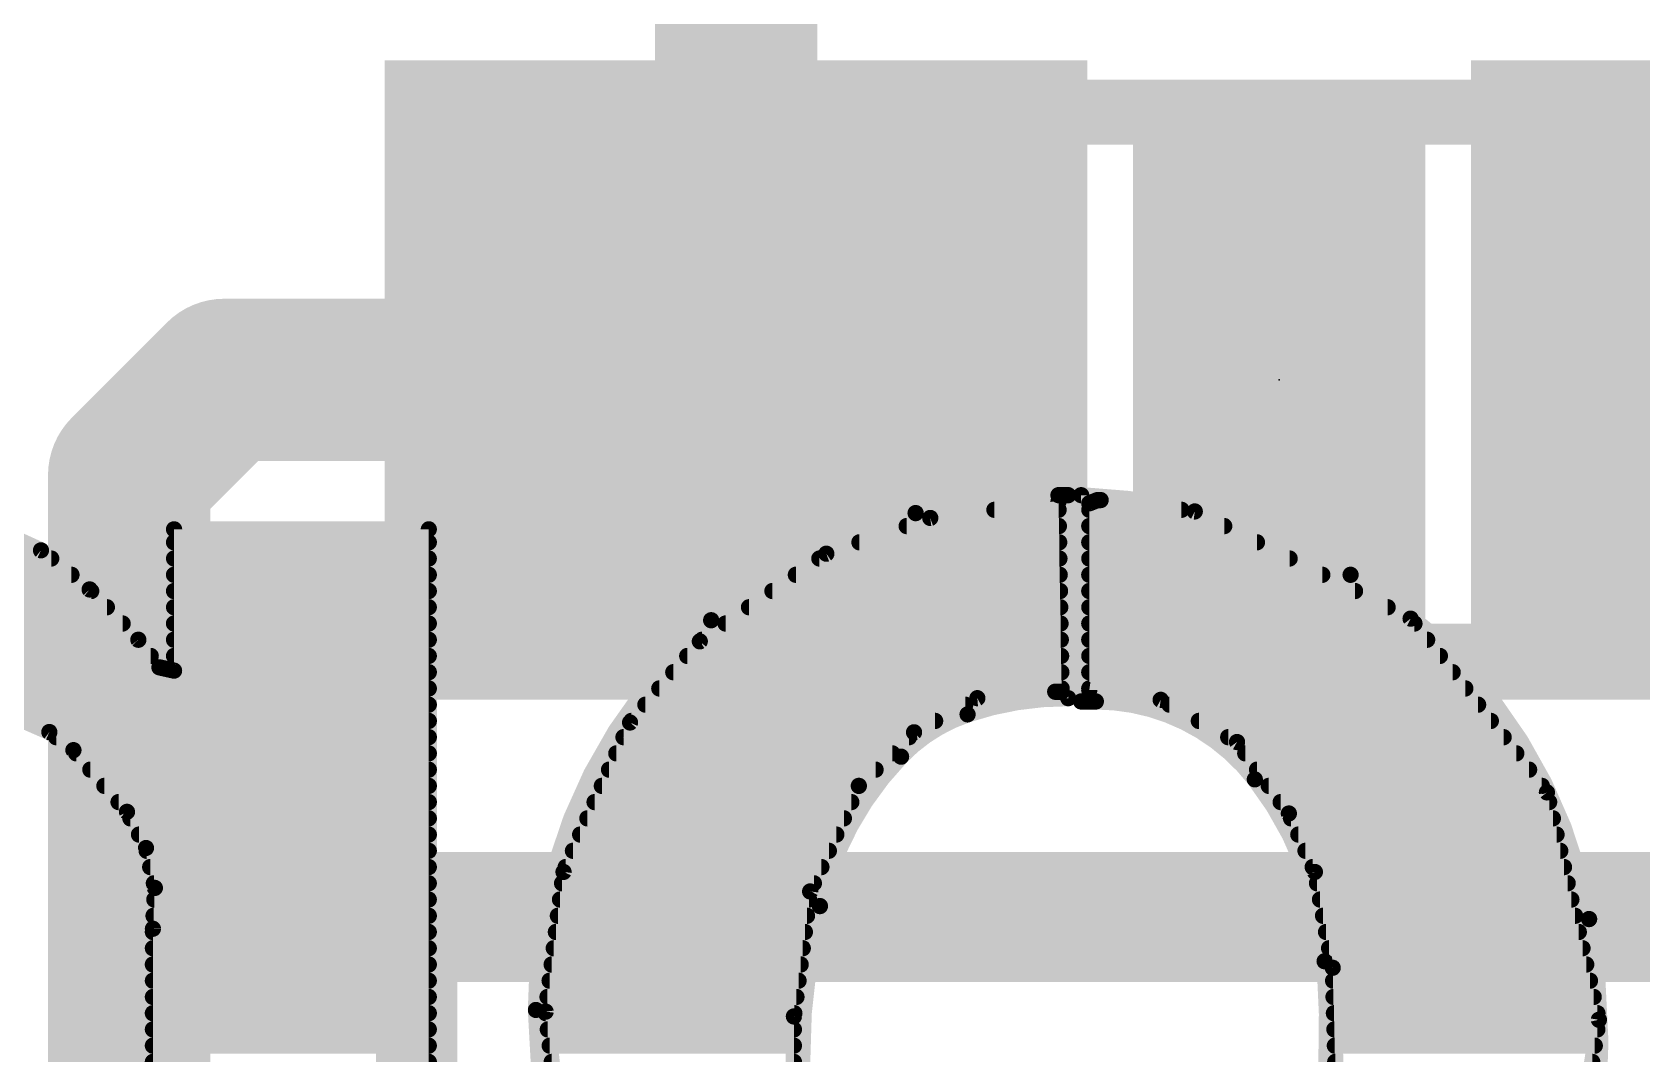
# Model space of a CAD drawing. Extents: x -57.1 to 21.7, y -10.2 to 39.5.
# Drawn here: x 3.128 to 5.648, y 17.996 to 19.594 of the extents above; entities that cross this region are included whole.
import ezdxf

# ---------------------------------------------------------------- set-up
doc = ezdxf.new("R2010")
doc.units = 0
for name, color, linetype in [('1', 12, 'CONTINUOUS'), ('21', 53, 'CONTINUOUS'), ('22', 53, 'CONTINUOUS'), ('23', 53, 'CONTINUOUS'), ('51', 53, 'CONTINUOUS')]:
    doc.layers.add(name, color=color, linetype=linetype)

# ---------------------------------------------------------------- blocks, each defined once
blk = doc.blocks.new('RECT')
blk.add_solid([(-0.5, -0.5), (0.5, -0.5), (-0.5, 0.5), (0.5, 0.5)])

msp = doc.modelspace()

# ---------------------------------------------------------------- linework, layer by layer
at = {"layer": '1', "const_width": 0.254}
for points in [[(4.23, 20.955), (4.23, 19.05)], [(3.28, 18.901), (3.429, 19.05)], [(3.429, 19.05), (4.23, 19.05)], [(3.28, 17.41), (3.28, 18.901)]]:
    msp.add_lwpolyline(points, dxfattribs=at)
at = {"layer": '1', "const_width": 0.127}
for points in [[(3.429, 19.1135, 1), (3.429, 18.9865)], [(3.4739, 19.0051, 1), (3.3841, 19.0949)], [(4.23, 18.9865, 1), (4.23, 19.1135)], [(4.1665, 19.05, 1), (4.2935, 19.05)], [(3.3435, 18.901, 1), (3.2165, 18.901)], [(3.2351, 18.9459, 1), (3.3249, 18.8561)]]:
    msp.add_lwpolyline(points, format="xyb", dxfattribs=at)
at = {"layer": '21', "const_width": 0.2032}
for points in [[(3.653, 18.137), (3.653, 18.21)], [(3.653, 18.21), (6.48, 18.21)]]:
    msp.add_lwpolyline(points, dxfattribs=at)
at = {"layer": '21', "const_width": 0.1016}
for points in [[(3.7038, 18.21, 1), (3.6022, 18.21)], [(3.653, 18.2608, 1), (3.653, 18.1592)], [(3.6022, 18.137, 1), (3.7038, 18.137)]]:
    msp.add_lwpolyline(points, format="xyb", dxfattribs=at)
at = {"layer": '22'}
for points, const_width in [([(4.7346, 18.8697, 0.0624), (4.511, 18.8417)], 0.0254), ([(4.7346, 18.8761, 1), (4.7346, 18.8634)], 0.0127), ([(4.7409, 18.8596, 1), (4.7283, 18.8594)], 0.0127), ([(4.7354, 18.8532, 1), (4.7338, 18.8658)], 0.0127), ([(4.7346, 18.8634, 1), (4.7346, 18.8761)], 0.0127), ([(4.7562, 18.8697, 1), (4.7435, 18.8697)], 0.0127), ([(4.7498, 18.8634, 1), (4.7498, 18.8761)], 0.0127), ([(4.7765, 18.8697, 1), (4.7637, 18.8697)], 0.0127), ([(5.1918, 18.7452, 0.1246), (4.7701, 18.8697)], 0.0254), ([(4.7703, 18.876, 1), (4.7699, 18.8634)], 0.0127), ([(4.7892, 18.857, 1), (4.7764, 18.857)], 0.0127), ([(4.7955, 18.8684, 1), (4.7955, 18.8557)], 0.0127), ([(4.7978, 18.8561, 1), (4.7932, 18.8679)], 0.0127), ([(4.8014, 18.8683, 1), (4.7998, 18.8557)], 0.0127), ([(4.8006, 18.8557, 1), (4.8006, 18.8684)], 0.0127), ([(4.511, 18.8417, 0.1172), (4.191, 18.6741)], 0.0254), ([(4.5094, 18.8479, 1), (4.5126, 18.8355)], 0.0127), ([(4.5126, 18.8355, 1), (4.5094, 18.8479)], 0.0127), ([(4.5331, 18.8404, 1), (4.5347, 18.8278)], 0.0127), ([(4.536, 18.8281, 1), (4.5318, 18.8401)], 0.0127), ([(4.6343, 18.8532, 1), (4.6343, 18.8405)], 0.0127), ([(4.7348, 18.8405, 1), (4.7348, 18.8532)], 0.0127), ([(4.7805, 18.8629, 1), (4.7851, 18.8511)], 0.0127), ([(4.7828, 18.8532, 1), (4.7828, 18.8405)], 0.0127), ([(4.9271, 18.8405, 1), (4.9271, 18.8532)], 0.0127), ([(4.9507, 18.85, 1), (4.9451, 18.8386)], 0.0127), ([(4.9471, 18.838, 1), (4.9487, 18.8506)], 0.0127), ([(3.3503, 18.8227, 1), (3.3503, 18.81)], 0.0127), ([(3.3567, 18.8163, 1), (3.344, 18.8163)], 0.0127), ([(3.7553, 18.8163, 1), (3.7427, 18.8163)], 0.0127), ([(3.749, 18.81, 1), (3.749, 18.8227)], 0.0127), ([(4.497, 18.8278, 1), (4.497, 18.815)], 0.0127), ([(4.7352, 18.815, 1), (4.7352, 18.8278)], 0.0127), ([(4.7828, 18.8278, 1), (4.7828, 18.815)], 0.0127), ([(4.994, 18.815, 1), (4.994, 18.8278)], 0.0127), ([(3.146, 18.7884, 1), (3.1381, 18.7785)], 0.0127), ([(3.1394, 18.7777, 1), (3.1447, 18.7892)], 0.0127), ([(3.3503, 18.8024, 1), (3.3503, 18.7896)], 0.0127), ([(3.749, 18.7896, 1), (3.749, 18.8024)], 0.0127), ([(4.4231, 18.8024, 1), (4.4231, 18.7896)], 0.0127), ([(4.7357, 18.7896, 1), (4.7357, 18.8024)], 0.0127), ([(4.7828, 18.8024, 1), (4.7828, 18.7896)], 0.0127), ([(5.0452, 18.7896, 1), (5.0452, 18.8024)], 0.0127), ([(3.1581, 18.7643, 1), (3.1581, 18.777)], 0.0127), ([(3.3503, 18.777, 1), (3.3503, 18.7643)], 0.0127), ([(3.749, 18.7643, 1), (3.749, 18.777)], 0.0127), ([(4.3603, 18.777, 1), (4.3603, 18.7643)], 0.0127), ([(4.3692, 18.7842, 1), (4.3734, 18.7722)], 0.0127), ([(4.3749, 18.773, 1), (4.3677, 18.7834)], 0.0127), ([(4.7361, 18.7643, 1), (4.7361, 18.777)], 0.0127), ([(4.7828, 18.777, 1), (4.7828, 18.7643)], 0.0127), ([(5.0964, 18.7643, 1), (5.0964, 18.777)], 0.0127), ([(3.1897, 18.7388, 1), (3.1897, 18.7516)], 0.0127), ([(3.3503, 18.7516, 1), (3.3503, 18.7388)], 0.0127), ([(3.749, 18.7388, 1), (3.749, 18.7516)], 0.0127), ([(4.3236, 18.7516, 1), (4.3236, 18.7388)], 0.0127), ([(4.7365, 18.7388, 1), (4.7365, 18.7516)], 0.0127), ([(4.7828, 18.7516, 1), (4.7828, 18.7388)], 0.0127), ([(5.1475, 18.7388, 1), (5.1475, 18.7516)], 0.0127), ([(5.5651, 18.2067, 0.2183), (5.1918, 18.7452)], 0.0254), ([(5.195, 18.7507, 1), (5.1886, 18.7397)], 0.0127), ([(5.1886, 18.7397, 1), (5.195, 18.7507)], 0.0127), ([(3.2228, 18.7267, 1), (3.2136, 18.7179)], 0.0127), ([(3.2142, 18.7173, 1), (3.2222, 18.7273)], 0.0127), ([(3.2206, 18.7134, 1), (3.2206, 18.7262)], 0.0127), ([(3.3503, 18.7262, 1), (3.3503, 18.7134)], 0.0127), ([(3.749, 18.7134, 1), (3.749, 18.7262)], 0.0127), ([(4.2869, 18.7262, 1), (4.2869, 18.7134)], 0.0127), ([(4.737, 18.7134, 1), (4.737, 18.7262)], 0.0127), ([(4.7828, 18.7262, 1), (4.7828, 18.7134)], 0.0127), ([(5.1987, 18.7134, 1), (5.1987, 18.7262)], 0.0127), ([(3.2452, 18.6881, 1), (3.2452, 18.7008)], 0.0127), ([(3.3503, 18.7008, 1), (3.3503, 18.6881)], 0.0127), ([(3.749, 18.6881, 1), (3.749, 18.7008)], 0.0127), ([(4.2502, 18.7008, 1), (4.2502, 18.6881)], 0.0127), ([(4.7374, 18.6881, 1), (4.7374, 18.7008)], 0.0127), ([(4.7828, 18.7008, 1), (4.7828, 18.6881)], 0.0127), ([(5.2498, 18.6881, 1), (5.2498, 18.7008)], 0.0127), ([(3.2698, 18.6626, 1), (3.2698, 18.6754)], 0.0127), ([(3.3503, 18.6754, 1), (3.3503, 18.6626)], 0.0127), ([(3.749, 18.6626, 1), (3.749, 18.6754)], 0.0127), ([(4.191, 18.6741, 0.2195), (3.9167, 18.0645)], 0.0254), ([(4.1868, 18.6789, 1), (4.1952, 18.6693)], 0.0127), ([(4.1952, 18.6693, 1), (4.1868, 18.6789)], 0.0127), ([(4.2135, 18.6754, 1), (4.2135, 18.6626)], 0.0127), ([(4.7378, 18.6626, 1), (4.7378, 18.6754)], 0.0127), ([(4.7828, 18.6754, 1), (4.7828, 18.6626)], 0.0127), ([(5.2907, 18.6805, 1), (5.2807, 18.6727)], 0.0127), ([(5.2829, 18.6709, 1), (5.2885, 18.6823)], 0.0127), ([(5.2917, 18.6626, 1), (5.2917, 18.6754)], 0.0127), ([(3.2994, 18.6475, 1), (3.2894, 18.6397)], 0.0127), ([(3.2898, 18.6392, 1), (3.299, 18.648)], 0.0127), ([(3.2944, 18.6372, 1), (3.2944, 18.65)], 0.0127), ([(3.3503, 18.65, 1), (3.3503, 18.6372)], 0.0127), ([(3.749, 18.6372, 1), (3.749, 18.65)], 0.0127), ([(4.1696, 18.6463, 1), (4.1768, 18.6359)], 0.0127), ([(4.178, 18.637, 1), (4.1684, 18.6452)], 0.0127), ([(4.1768, 18.65, 1), (4.1768, 18.6372)], 0.0127), ([(4.7382, 18.6372, 1), (4.7382, 18.65)], 0.0127), ([(4.7828, 18.65, 1), (4.7828, 18.6372)], 0.0127), ([(5.3116, 18.6372, 1), (5.3116, 18.65)], 0.0127), ([(3.3138, 18.6119, 1), (3.3138, 18.6246)], 0.0127), ([(3.3503, 18.6246, 1), (3.3503, 18.6119)], 0.0127), ([(3.749, 18.6119, 1), (3.749, 18.6246)], 0.0127), ([(4.1535, 18.6246, 1), (4.1535, 18.6119)], 0.0127), ([(4.7387, 18.6119, 1), (4.7387, 18.6246)], 0.0127), ([(4.7828, 18.6246, 1), (4.7828, 18.6119)], 0.0127), ([(5.3316, 18.6119, 1), (5.3316, 18.6246)], 0.0127), ([(3.3288, 18.6066, 1), (3.326, 18.5942)], 0.0127), ([(3.3224, 18.5965, 1), (3.3324, 18.6043)], 0.0127), ([(3.344, 18.5953, 1), (3.3567, 18.5953)], 0.0127), ([(3.3489, 18.5891, 1), (3.3517, 18.6015)], 0.0127), ([(3.749, 18.5864, 1), (3.749, 18.5992)], 0.0127), ([(4.1317, 18.5992, 1), (4.1317, 18.5864)], 0.0127), ([(4.7391, 18.5864, 1), (4.7391, 18.5992)], 0.0127), ([(4.7828, 18.5992, 1), (4.7828, 18.5864)], 0.0127), ([(5.3515, 18.5864, 1), (5.3515, 18.5992)], 0.0127), ([(3.749, 18.561, 1), (3.749, 18.5738)], 0.0127), ([(4.1098, 18.5738, 1), (4.1098, 18.561)], 0.0127), ([(4.7295, 18.5687, 1), (4.7295, 18.5559)], 0.0127), ([(4.73, 18.556, 1), (4.729, 18.5686)], 0.0127), ([(4.7333, 18.5622, 1), (4.7459, 18.5624)], 0.0127), ([(4.7395, 18.561, 1), (4.7395, 18.5738)], 0.0127), ([(4.7396, 18.5559, 1), (4.7396, 18.5687)], 0.0127), ([(4.7764, 18.5649, 1), (4.7892, 18.5649)], 0.0127), ([(4.7828, 18.5738, 1), (4.7828, 18.561)], 0.0127), ([(4.7837, 18.5712, 1), (4.7819, 18.5586)], 0.0127), ([(5.3714, 18.561, 1), (5.3714, 18.5738)], 0.0127), ([(3.749, 18.5357, 1), (3.749, 18.5484)], 0.0127), ([(4.088, 18.5484, 1), (4.088, 18.5357)], 0.0127), ([(4.7498, 18.5522, 0.0828), (4.5923, 18.5268)], 0.0254), ([(4.5887, 18.5357, 1), (4.5887, 18.5484)], 0.0127), ([(4.6071, 18.5585, 1), (4.6081, 18.5459)], 0.0127), ([(4.6106, 18.5466, 1), (4.6046, 18.5578)], 0.0127), ([(4.7435, 18.5522, 1), (4.7562, 18.5522)], 0.0127), ([(4.7498, 18.5459, 1), (4.7498, 18.5585)], 0.0127), ([(4.7637, 18.5471, 1), (4.7765, 18.5471)], 0.0127), ([(4.7701, 18.5535, 1), (4.7701, 18.5407)], 0.0127), ([(5.0419, 18.4252, 0.2316), (4.793, 18.5471)], 0.0254), ([(4.793, 18.5534, 1), (4.793, 18.5408)], 0.0127), ([(4.793, 18.5407, 1), (4.793, 18.5535)], 0.0127), ([(4.8977, 18.5552, 1), (4.8915, 18.544)], 0.0127), ([(4.8937, 18.5433, 1), (4.8955, 18.5559)], 0.0127), ([(4.9083, 18.5484, 1), (4.9083, 18.5357)], 0.0127), ([(5.3914, 18.5357, 1), (5.3914, 18.5484)], 0.0127), ([(3.749, 18.5102, 1), (3.749, 18.523)], 0.0127), ([(4.0592, 18.5182, 1), (4.0688, 18.51)], 0.0127), ([(4.0698, 18.5115, 1), (4.0582, 18.5167)], 0.0127), ([(4.0662, 18.523, 1), (4.0662, 18.5102)], 0.0127), ([(4.5923, 18.5268, 0.1209), (4.4882, 18.4607)], 0.0254), ([(4.5415, 18.5102, 1), (4.5415, 18.523)], 0.0127), ([(4.5903, 18.5328, 1), (4.5943, 18.5208)], 0.0127), ([(4.5943, 18.5208, 1), (4.5903, 18.5328)], 0.0127), ([(4.9543, 18.523, 1), (4.9543, 18.5102)], 0.0127), ([(5.4113, 18.5102, 1), (5.4113, 18.523)], 0.0127), ([(3.159, 18.5043, 1), (3.1513, 18.4941)], 0.0127), ([(3.1526, 18.4934, 1), (3.1577, 18.505)], 0.0127), ([(3.1658, 18.4976, 1), (3.1658, 18.4848)], 0.0127), ([(3.749, 18.4848, 1), (3.749, 18.4976)], 0.0127), ([(4.0538, 18.4976, 1), (4.0538, 18.4848)], 0.0127), ([(4.5007, 18.4848, 1), (4.5007, 18.4976)], 0.0127), ([(4.5055, 18.5044, 1), (4.5115, 18.4932)], 0.0127), ([(4.5129, 18.4942, 1), (4.5041, 18.5034)], 0.0127), ([(5.0003, 18.4976, 1), (5.0003, 18.4848)], 0.0127), ([(5.0191, 18.4873, 1), (5.0089, 18.4799)], 0.0127), ([(5.0109, 18.478, 1), (5.0171, 18.4892)], 0.0127), ([(5.4313, 18.4848, 1), (5.4313, 18.4976)], 0.0127), ([(3.1976, 18.4751, 1), (3.188, 18.4667)], 0.0127), ([(3.189, 18.4658, 1), (3.1966, 18.476)], 0.0127), ([(3.1972, 18.4722, 1), (3.1972, 18.4595)], 0.0127), ([(3.749, 18.4595, 1), (3.749, 18.4722)], 0.0127), ([(4.0425, 18.4722, 1), (4.0425, 18.4595)], 0.0127), ([(4.4882, 18.4607, 0.1342), (4.3612, 18.227)], 0.0254), ([(4.4745, 18.4595, 1), (4.4745, 18.4722)], 0.0127), ([(4.4836, 18.4651, 1), (4.4928, 18.4563)], 0.0127), ([(4.4928, 18.4563, 1), (4.4836, 18.4651)], 0.0127), ([(5.0269, 18.4722, 1), (5.0269, 18.4595)], 0.0127), ([(5.4512, 18.4595, 1), (5.4512, 18.4722)], 0.0127), ([(3.2193, 18.4468, 1), (3.2193, 18.434)], 0.0127), ([(3.749, 18.434, 1), (3.749, 18.4468)], 0.0127), ([(4.0312, 18.4468, 1), (4.0312, 18.434)], 0.0127), ([(4.4483, 18.434, 1), (4.4483, 18.4468)], 0.0127), ([(5.0454, 18.4468, 1), (5.0454, 18.434)], 0.0127), ([(5.4712, 18.434, 1), (5.4712, 18.4468)], 0.0127), ([(3.2413, 18.4214, 1), (3.2413, 18.4086)], 0.0127), ([(3.749, 18.4086, 1), (3.749, 18.4214)], 0.0127), ([(4.0199, 18.4214, 1), (4.0199, 18.4086)], 0.0127), ([(4.4177, 18.4196, 1), (4.4265, 18.4104)], 0.0127), ([(4.4279, 18.4123, 1), (4.4163, 18.4177)], 0.0127), ([(4.4221, 18.4086, 1), (4.4221, 18.4214)], 0.0127), ([(5.1511, 18.1407, 0.1478), (5.0419, 18.4252)], 0.0254), ([(5.0469, 18.4291, 1), (5.0369, 18.4213)], 0.0127), ([(5.0369, 18.4213, 1), (5.0469, 18.4291)], 0.0127), ([(5.0638, 18.4214, 1), (5.0638, 18.4086)], 0.0127), ([(5.4911, 18.4086, 1), (5.4911, 18.4214)], 0.0127), ([(5.5053, 18.4062, 1), (5.4929, 18.4034)], 0.0127), ([(3.2634, 18.396, 1), (3.2634, 18.3833)], 0.0127), ([(3.749, 18.3833, 1), (3.749, 18.396)], 0.0127), ([(4.0085, 18.396, 1), (4.0085, 18.3833)], 0.0127), ([(4.4104, 18.3833, 1), (4.4104, 18.396)], 0.0127), ([(5.0823, 18.396, 1), (5.0823, 18.3833)], 0.0127), ([(5.4941, 18.4009, 1), (5.5041, 18.4087)], 0.0127), ([(5.5026, 18.3833, 1), (5.5026, 18.396)], 0.0127), ([(3.2822, 18.3774, 1), (3.271, 18.3714)], 0.0127), ([(3.2718, 18.3702, 1), (3.2814, 18.3786)], 0.0127), ([(3.282, 18.3706, 1), (3.282, 18.3578)], 0.0127), ([(3.749, 18.3578, 1), (3.749, 18.3706)], 0.0127), ([(3.9972, 18.3706, 1), (3.9972, 18.3578)], 0.0127), ([(4.3987, 18.3578, 1), (4.3987, 18.3706)], 0.0127), ([(5.101, 18.3744, 1), (5.0894, 18.3692)], 0.0127), ([(5.0901, 18.3681, 1), (5.1003, 18.3755)], 0.0127), ([(5.0986, 18.3706, 1), (5.0986, 18.3578)], 0.0127), ([(5.5084, 18.3578, 1), (5.5084, 18.3706)], 0.0127), ([(3.2954, 18.3452, 1), (3.2954, 18.3325)], 0.0127), ([(3.749, 18.3325, 1), (3.749, 18.3452)], 0.0127), ([(3.9859, 18.3452, 1), (3.9859, 18.3325)], 0.0127), ([(4.3869, 18.3325, 1), (4.3869, 18.3452)], 0.0127), ([(5.1099, 18.3452, 1), (5.1099, 18.3325)], 0.0127), ([(5.5142, 18.3325, 1), (5.5142, 18.3452)], 0.0127), ([(3.3126, 18.3192, 1), (3.3002, 18.3164)], 0.0127), ([(3.3008, 18.3149, 1), (3.312, 18.3208)], 0.0127), ([(3.3074, 18.3198, 1), (3.3074, 18.3071)], 0.0127), ([(3.749, 18.3071, 1), (3.749, 18.3198)], 0.0127), ([(3.9746, 18.3198, 1), (3.9746, 18.3071)], 0.0127), ([(4.3752, 18.3071, 1), (4.3752, 18.3198)], 0.0127), ([(5.1212, 18.3198, 1), (5.1212, 18.3071)], 0.0127), ([(5.52, 18.3071, 1), (5.52, 18.3198)], 0.0127), ([(3.313, 18.2944, 1), (3.313, 18.2816)], 0.0127), ([(3.749, 18.2816, 1), (3.749, 18.2944)], 0.0127), ([(3.9662, 18.2796, 1), (3.9536, 18.2812)], 0.0127), ([(3.9633, 18.2944, 1), (3.9633, 18.2816)], 0.0127), ([(4.3635, 18.2816, 1), (4.3635, 18.2944)], 0.0127), ([(5.1325, 18.2944, 1), (5.1325, 18.2816)], 0.0127), ([(5.1421, 18.2816, 1), (5.1297, 18.2792)], 0.0127), ([(5.5258, 18.2816, 1), (5.5258, 18.2944)], 0.0127), ([(3.3187, 18.269, 1), (3.3187, 18.2563)], 0.0127), ([(3.3266, 18.2551, 1), (3.3139, 18.2557)], 0.0127), ([(3.749, 18.2563, 1), (3.749, 18.269)], 0.0127), ([(3.9576, 18.269, 1), (3.9576, 18.2563)], 0.0127), ([(3.9541, 18.283, 1), (3.9657, 18.2778)], 0.0127), ([(4.3518, 18.2563, 1), (4.3518, 18.269)], 0.0127), ([(5.1301, 18.2778, 1), (5.1417, 18.283)], 0.0127), ([(5.1392, 18.269, 1), (5.1392, 18.2563)], 0.0127), ([(5.5316, 18.2563, 1), (5.5316, 18.269)], 0.0127), ([(3.3194, 18.2436, 1), (3.3194, 18.2309)], 0.0127), ([(3.3141, 18.254, 1), (3.3265, 18.2568)], 0.0127), ([(3.749, 18.2309, 1), (3.749, 18.2436)], 0.0127), ([(3.9544, 18.2436, 1), (3.9544, 18.2309)], 0.0127), ([(4.3401, 18.2526, 1), (4.3517, 18.2472)], 0.0127), ([(4.3522, 18.2491, 1), (4.3396, 18.2507)], 0.0127), ([(4.3443, 18.2309, 1), (4.3443, 18.2436)], 0.0127), ([(5.1439, 18.2436, 1), (5.1439, 18.2309)], 0.0127), ([(5.5374, 18.2309, 1), (5.5374, 18.2436)], 0.0127), ([(3.3182, 18.2182, 1), (3.3182, 18.2054)], 0.0127), ([(3.749, 18.2054, 1), (3.749, 18.2182)], 0.0127), ([(3.9511, 18.2182, 1), (3.9511, 18.2054)], 0.0127), ([(4.3612, 18.227, 0.0602), (4.3332, 17.9756)], 0.0254), ([(4.341, 18.2054, 1), (4.341, 18.2182)], 0.0127), ([(4.355, 18.2285, 1), (4.3674, 18.2255)], 0.0127), ([(4.3674, 18.2255, 1), (4.355, 18.2285)], 0.0127), ([(5.1487, 18.2182, 1), (5.1487, 18.2054)], 0.0127), ([(5.5432, 18.2054, 1), (5.5432, 18.2182)], 0.0127), ([(5.5677, 17.8232, 0.0851), (5.5651, 18.2067)], 0.0254), ([(5.5714, 18.2078, 1), (5.5588, 18.2056)], 0.0127), ([(3.3172, 18.1928, 1), (3.3172, 18.1801)], 0.0127), ([(3.3109, 18.1918, 1), (3.3235, 18.1912)], 0.0127), ([(3.3236, 18.1915, 1), (3.3109, 18.1915)], 0.0127), ([(3.749, 18.1801, 1), (3.749, 18.1928)], 0.0127), ([(3.9479, 18.1928, 1), (3.9479, 18.1801)], 0.0127), ([(4.3377, 18.1801, 1), (4.3377, 18.1928)], 0.0127), ([(5.1534, 18.1928, 1), (5.1534, 18.1801)], 0.0127), ([(5.549, 18.1801, 1), (5.549, 18.1928)], 0.0127), ([(5.5588, 18.2056, 1), (5.5714, 18.2078)], 0.0127), ([(3.3172, 18.1674, 1), (3.3172, 18.1547)], 0.0127), ([(3.749, 18.1547, 1), (3.749, 18.1674)], 0.0127), ([(3.9446, 18.1674, 1), (3.9446, 18.1547)], 0.0127), ([(4.3344, 18.1547, 1), (4.3344, 18.1674)], 0.0127), ([(5.1581, 18.1674, 1), (5.1581, 18.1547)], 0.0127), ([(5.5548, 18.1547, 1), (5.5548, 18.1674)], 0.0127), ([(3.3172, 18.142, 1), (3.3172, 18.1292)], 0.0127), ([(3.749, 18.1292, 1), (3.749, 18.142)], 0.0127), ([(3.9413, 18.142, 1), (3.9413, 18.1292)], 0.0127), ([(4.3311, 18.1292, 1), (4.3311, 18.142)], 0.0127), ([(5.1486, 17.8943, 0.0416), (5.1511, 18.1407)], 0.0254), ([(5.1574, 18.1412, 1), (5.1448, 18.1402)], 0.0127), ([(5.1448, 18.1402, 1), (5.1574, 18.1412)], 0.0127), ([(5.1629, 18.142, 1), (5.1629, 18.1292)], 0.0127), ([(5.1701, 18.1307, 1), (5.1575, 18.1303)], 0.0127), ([(5.5606, 18.1292, 1), (5.5606, 18.142)], 0.0127), ([(3.3172, 18.1166, 1), (3.3172, 18.1039)], 0.0127), ([(3.749, 18.1039, 1), (3.749, 18.1166)], 0.0127), ([(3.9381, 18.1166, 1), (3.9381, 18.1039)], 0.0127), ([(4.3278, 18.1039, 1), (4.3278, 18.1166)], 0.0127), ([(5.1576, 18.1293, 1), (5.17, 18.1317)], 0.0127), ([(5.1644, 18.1166, 1), (5.1644, 18.1039)], 0.0127), ([(5.5665, 18.1039, 1), (5.5665, 18.1166)], 0.0127), ([(3.3172, 18.0912, 1), (3.3172, 18.0785)], 0.0127), ([(3.749, 18.0785, 1), (3.749, 18.0912)], 0.0127), ([(3.9348, 18.0912, 1), (3.9348, 18.0785)], 0.0127), ([(4.3245, 18.0785, 1), (4.3245, 18.0912)], 0.0127), ([(5.165, 18.0912, 1), (5.165, 18.0785)], 0.0127), ([(5.5723, 18.0785, 1), (5.5723, 18.0912)], 0.0127), ([(3.3172, 18.0658, 1), (3.3172, 18.053)], 0.0127), ([(3.749, 18.053, 1), (3.749, 18.0658)], 0.0127), ([(3.9167, 18.0645, 0.092), (4.003, 17.6225)], 0.0254), ([(3.923, 18.0646, 1), (3.9104, 18.0644)], 0.0127), ([(3.9104, 18.0644, 1), (3.923, 18.0646)], 0.0127), ([(3.9382, 18.0627, 1), (3.9256, 18.0611)], 0.0127), ([(3.9256, 18.0627, 1), (3.9382, 18.0611)], 0.0127), ([(3.9322, 18.0658, 1), (3.9322, 18.053)], 0.0127), ([(4.3269, 18.0543, 1), (4.3141, 18.0543)], 0.0127), ([(4.3212, 18.053, 1), (4.3212, 18.0658)], 0.0127), ([(5.1657, 18.0658, 1), (5.1657, 18.053)], 0.0127), ([(5.5781, 18.053, 1), (5.5781, 18.0658)], 0.0127), ([(3.3172, 18.0404, 1), (3.3172, 18.0277)], 0.0127), ([(3.749, 18.0277, 1), (3.749, 18.0404)], 0.0127), ([(3.9353, 18.0404, 1), (3.9353, 18.0277)], 0.0127), ([(4.3142, 18.0551, 1), (4.3268, 18.0535)], 0.0127), ([(4.3205, 18.0277, 1), (4.3205, 18.0404)], 0.0127), ([(5.1664, 18.0404, 1), (5.1664, 18.0277)], 0.0127), ([(5.5867, 18.0482, 1), (5.5741, 18.0502)], 0.0127), ([(5.5742, 18.0478, 1), (5.5866, 18.0506)], 0.0127), ([(5.578, 18.0277, 1), (5.578, 18.0404)], 0.0127), ([(3.3172, 18.015, 1), (3.3172, 18.0023)], 0.0127), ([(3.749, 18.0023, 1), (3.749, 18.015)], 0.0127), ([(3.9383, 18.015, 1), (3.9383, 18.0023)], 0.0127), ([(4.3205, 18.0023, 1), (4.3205, 18.015)], 0.0127), ([(5.1671, 18.015, 1), (5.1671, 18.0023)], 0.0127), ([(5.574, 18.0023, 1), (5.574, 18.015)], 0.0127), ([(3.3172, 17.9896, 1), (3.3172, 17.9768)], 0.0127), ([(3.749, 17.9768, 1), (3.749, 17.9896)], 0.0127), ([(3.9414, 17.9896, 1), (3.9414, 17.9768)], 0.0127), ([(4.3205, 17.9768, 1), (4.3205, 17.9896)], 0.0127), ([(5.1678, 17.9896, 1), (5.1678, 17.9768)], 0.0127), ([(5.57, 17.9768, 1), (5.57, 17.9896)], 0.0127)]:
    msp.add_lwpolyline(points, format="xyb", dxfattribs=dict(at, const_width=const_width))
at = {"layer": '22', "const_width": 0.0254}
for points in [[(4.7346, 18.8595), (4.5339, 18.8341)], [(4.7498, 18.8697), (4.7346, 18.8697)], [(4.7396, 18.5623), (4.7346, 18.8595)], [(4.7498, 18.5522), (4.7498, 18.8697)], [(4.7701, 18.8697), (4.7701, 18.5471)], [(4.7955, 18.862), (4.7828, 18.857)], [(4.8006, 18.862), (4.7955, 18.862)], [(4.9479, 18.8443), (4.8006, 18.862)], [(4.5339, 18.8341), (4.3713, 18.7782)], [(4.6343, 18.8468), (4.7348, 18.8468)], [(4.7828, 18.857), (4.7828, 18.5649)], [(4.7828, 18.8468), (4.9271, 18.8468)], [(5.2857, 18.6766), (4.9479, 18.8443)], [(3.142, 18.7835), (3.0531, 18.8239)], [(3.749, 18.8163), (3.3503, 18.8163)], [(3.3503, 18.8163), (3.3503, 18.5953)], [(3.749, 17.211), (3.749, 18.8163)], [(4.497, 18.8214), (4.7352, 18.8214)], [(4.7828, 18.8214), (4.994, 18.8214)], [(3.2182, 18.7223), (3.142, 18.7835)], [(3.3503, 18.796), (3.749, 18.796)], [(4.4231, 18.796), (4.7357, 18.796)], [(4.7828, 18.796), (5.0452, 18.796)], [(2.5166, 18.7706), (3.1581, 18.7706)], [(3.3503, 18.7706), (3.749, 18.7706)], [(4.3713, 18.7782), (4.1732, 18.6411)], [(4.3603, 18.7706), (4.7361, 18.7706)], [(4.7828, 18.7706), (5.0964, 18.7706)], [(2.4841, 18.7452), (3.1897, 18.7452)], [(3.3503, 18.7452), (3.749, 18.7452)], [(4.3236, 18.7452), (4.7365, 18.7452)], [(4.7828, 18.7452), (5.1475, 18.7452)], [(2.4575, 18.7198), (3.2206, 18.7198)], [(3.2944, 18.6436), (3.2182, 18.7223)], [(3.3503, 18.7198), (3.749, 18.7198)], [(4.2869, 18.7198), (4.737, 18.7198)], [(4.7828, 18.7198), (5.1987, 18.7198)], [(2.4354, 18.6944), (3.2452, 18.6944)], [(3.3503, 18.6944), (3.749, 18.6944)], [(4.2502, 18.6944), (4.7374, 18.6944)], [(4.7828, 18.6944), (5.2498, 18.6944)], [(2.4133, 18.669), (3.2698, 18.669)], [(3.3503, 18.669), (3.749, 18.669)], [(4.2135, 18.669), (4.7378, 18.669)], [(4.7828, 18.669), (5.2917, 18.669)], [(5.4991, 18.4048), (5.2857, 18.6766)], [(2.3981, 18.6436), (3.2944, 18.6436)], [(3.3274, 18.6004), (3.2944, 18.6436)], [(3.3503, 18.6436), (3.749, 18.6436)], [(4.1732, 18.6411), (4.064, 18.5141)], [(4.1768, 18.6436), (4.7382, 18.6436)], [(4.7828, 18.6436), (5.3116, 18.6436)], [(2.3834, 18.6182), (3.3138, 18.6182)], [(3.3503, 18.6182), (3.749, 18.6182)], [(4.1535, 18.6182), (4.7387, 18.6182)], [(4.7828, 18.6182), (5.3316, 18.6182)], [(2.3687, 18.5928), (3.749, 18.5928)], [(3.3503, 18.5953), (3.3274, 18.6004)], [(4.1317, 18.5928), (4.7391, 18.5928)], [(4.7828, 18.5928), (5.3515, 18.5928)], [(1.3334, 18.5674), (3.749, 18.5674)], [(4.1098, 18.5674), (4.7395, 18.5674)], [(4.6076, 18.5522), (4.7295, 18.5623)], [(4.7295, 18.5623), (4.7396, 18.5623)], [(4.7828, 18.5674), (5.3714, 18.5674)], [(4.7828, 18.5649), (4.8946, 18.5496)], [(1.324, 18.542), (3.749, 18.542)], [(4.088, 18.542), (4.5887, 18.542)], [(4.5085, 18.4988), (4.6076, 18.5522)], [(4.7701, 18.5471), (4.793, 18.5471)], [(4.8946, 18.5496), (5.014, 18.4836)], [(4.9083, 18.542), (5.3914, 18.542)], [(3.1121, 18.5181), (3.1552, 18.4992)], [(3.1156, 18.5166), (3.749, 18.5166)], [(4.064, 18.5141), (3.9599, 18.2804)], [(4.0662, 18.5166), (4.5415, 18.5166)], [(4.9543, 18.5166), (5.4113, 18.5166)], [(3.1552, 18.4992), (3.1928, 18.4709)], [(3.1658, 18.4912), (3.749, 18.4912)], [(4.0538, 18.4912), (4.5007, 18.4912)], [(4.4221, 18.415), (4.5085, 18.4988)], [(5.0003, 18.4912), (5.4313, 18.4912)], [(5.014, 18.4836), (5.0952, 18.3718)], [(3.1928, 18.4709), (3.2766, 18.3744)], [(3.1972, 18.4658), (3.749, 18.4658)], [(4.0425, 18.4658), (4.4745, 18.4658)], [(5.0269, 18.4658), (5.4512, 18.4658)], [(3.2193, 18.4404), (3.749, 18.4404)], [(4.0312, 18.4404), (4.4483, 18.4404)], [(5.0454, 18.4404), (5.4712, 18.4404)], [(3.2413, 18.415), (3.749, 18.415)], [(4.0199, 18.415), (4.4221, 18.415)], [(4.3459, 18.2499), (4.4221, 18.415)], [(5.0638, 18.415), (5.4911, 18.415)], [(5.5804, 18.0492), (5.4991, 18.4048)], [(3.2634, 18.3896), (3.749, 18.3896)], [(4.0085, 18.3896), (4.4104, 18.3896)], [(5.0823, 18.3896), (5.5026, 18.3896)], [(3.2766, 18.3744), (3.3064, 18.3178)], [(3.282, 18.3642), (3.749, 18.3642)], [(3.9972, 18.3642), (4.3987, 18.3642)], [(5.0952, 18.3718), (5.1359, 18.2804)], [(5.0986, 18.3642), (5.5084, 18.3642)], [(3.2954, 18.3388), (3.749, 18.3388)], [(3.9859, 18.3388), (4.3869, 18.3388)], [(5.1099, 18.3388), (5.5142, 18.3388)], [(3.3064, 18.3178), (3.3203, 18.2554)], [(3.3074, 18.3134), (3.749, 18.3134)], [(3.9746, 18.3134), (4.3752, 18.3134)], [(5.1212, 18.3134), (5.52, 18.3134)], [(3.313, 18.288), (3.749, 18.288)], [(3.9599, 18.2804), (3.9319, 18.0619)], [(3.9633, 18.288), (4.3635, 18.288)], [(5.1325, 18.288), (5.5258, 18.288)], [(5.1359, 18.2804), (5.1638, 18.1305)], [(3.3203, 18.2554), (3.3172, 18.1915)], [(3.3187, 18.2626), (3.749, 18.2626)], [(3.9576, 18.2626), (4.3518, 18.2626)], [(5.1392, 18.2626), (5.5316, 18.2626)], [(3.3194, 18.2372), (3.749, 18.2372)], [(3.9544, 18.2372), (4.3443, 18.2372)], [(4.3205, 18.0543), (4.3459, 18.2499)], [(5.1439, 18.2372), (5.5374, 18.2372)], [(3.3182, 18.2118), (3.749, 18.2118)], [(3.9511, 18.2118), (4.341, 18.2118)], [(5.1487, 18.2118), (5.5432, 18.2118)], [(3.3172, 18.1915), (3.3172, 17.211)], [(3.3172, 18.1864), (3.749, 18.1864)], [(3.9479, 18.1864), (4.3377, 18.1864)], [(5.1534, 18.1864), (5.549, 18.1864)], [(3.3172, 18.161), (3.749, 18.161)], [(3.9446, 18.161), (4.3344, 18.161)], [(5.1581, 18.161), (5.5548, 18.161)], [(3.3172, 18.1356), (3.749, 18.1356)], [(3.9413, 18.1356), (4.3311, 18.1356)], [(5.1629, 18.1356), (5.5606, 18.1356)], [(5.1638, 18.1305), (5.1689, 17.9426)], [(3.3172, 18.1102), (3.749, 18.1102)], [(3.9381, 18.1102), (4.3278, 18.1102)], [(5.1644, 18.1102), (5.5665, 18.1102)], [(3.3172, 18.0848), (3.749, 18.0848)], [(3.9348, 18.0848), (4.3245, 18.0848)], [(5.165, 18.0848), (5.5723, 18.0848)], [(3.3172, 18.0594), (3.749, 18.0594)], [(3.9319, 18.0619), (3.9573, 17.8511)], [(3.9322, 18.0594), (4.3212, 18.0594)], [(4.3205, 17.9095), (4.3205, 18.0543)], [(5.1657, 18.0594), (5.5781, 18.0594)], [(3.3172, 18.034), (3.749, 18.034)], [(3.9353, 18.034), (4.3205, 18.034)], [(5.1664, 18.034), (5.578, 18.034)], [(5.5194, 17.6606), (5.5804, 18.0492)], [(3.3172, 18.0086), (3.749, 18.0086)], [(3.9383, 18.0086), (4.3205, 18.0086)], [(5.1671, 18.0086), (5.574, 18.0086)]]:
    msp.add_lwpolyline(points, dxfattribs=at)
at = {"layer": '23'}
msp.add_point((5.08, 19.05), dxfattribs=at)
at = {"layer": '51'}
for points, const_width in [([(5.436, 19.469), (4.724, 19.469)], 0.1016), ([(5.436, 18.618), (4.724, 18.618)], 0.1016), ([(6.43, 18.21), (3.73, 18.21)], 0.127), ([(3.73, 18.21), (3.73, 14.81)], 0.127)]:
    msp.add_lwpolyline(points, dxfattribs=dict(at, const_width=const_width))
for points, const_width in [([(4.724, 19.4944, 1), (4.724, 19.4436)], 0.0508), ([(5.436, 19.4436, 1), (5.436, 19.4944)], 0.0508), ([(4.724, 18.6434, 1), (4.724, 18.5926)], 0.0508), ([(5.436, 18.5926, 1), (5.436, 18.6434)], 0.0508), ([(3.7618, 18.21, 1), (3.6982, 18.21)], 0.0635), ([(3.73, 18.2417, 1), (3.73, 18.1783)], 0.0635)]:
    msp.add_lwpolyline(points, format="xyb", dxfattribs=dict(at, const_width=const_width))

# ---------------------------------------------------------------- block references
at = {"layer": '1', "xscale": 1.1, "rotation": 180}
for p in [(4.23, 19.05), (5.93, 19.05)]:
    msp.add_blockref('RECT', p, dxfattribs=at)
at = {"layer": '21', "xscale": 0.4572, "yscale": 0.762, "rotation": 180}
msp.add_blockref('RECT', (5.08, 19.05), dxfattribs=at)
at = {"layer": '51', "xscale": 0.5001, "yscale": 0.95, "rotation": 180}
for p in [(4.4998, 19.0449), (5.6682, 19.0449)]:
    msp.add_blockref('RECT', p, dxfattribs=at)

doc.saveas('drawing.dxf')
